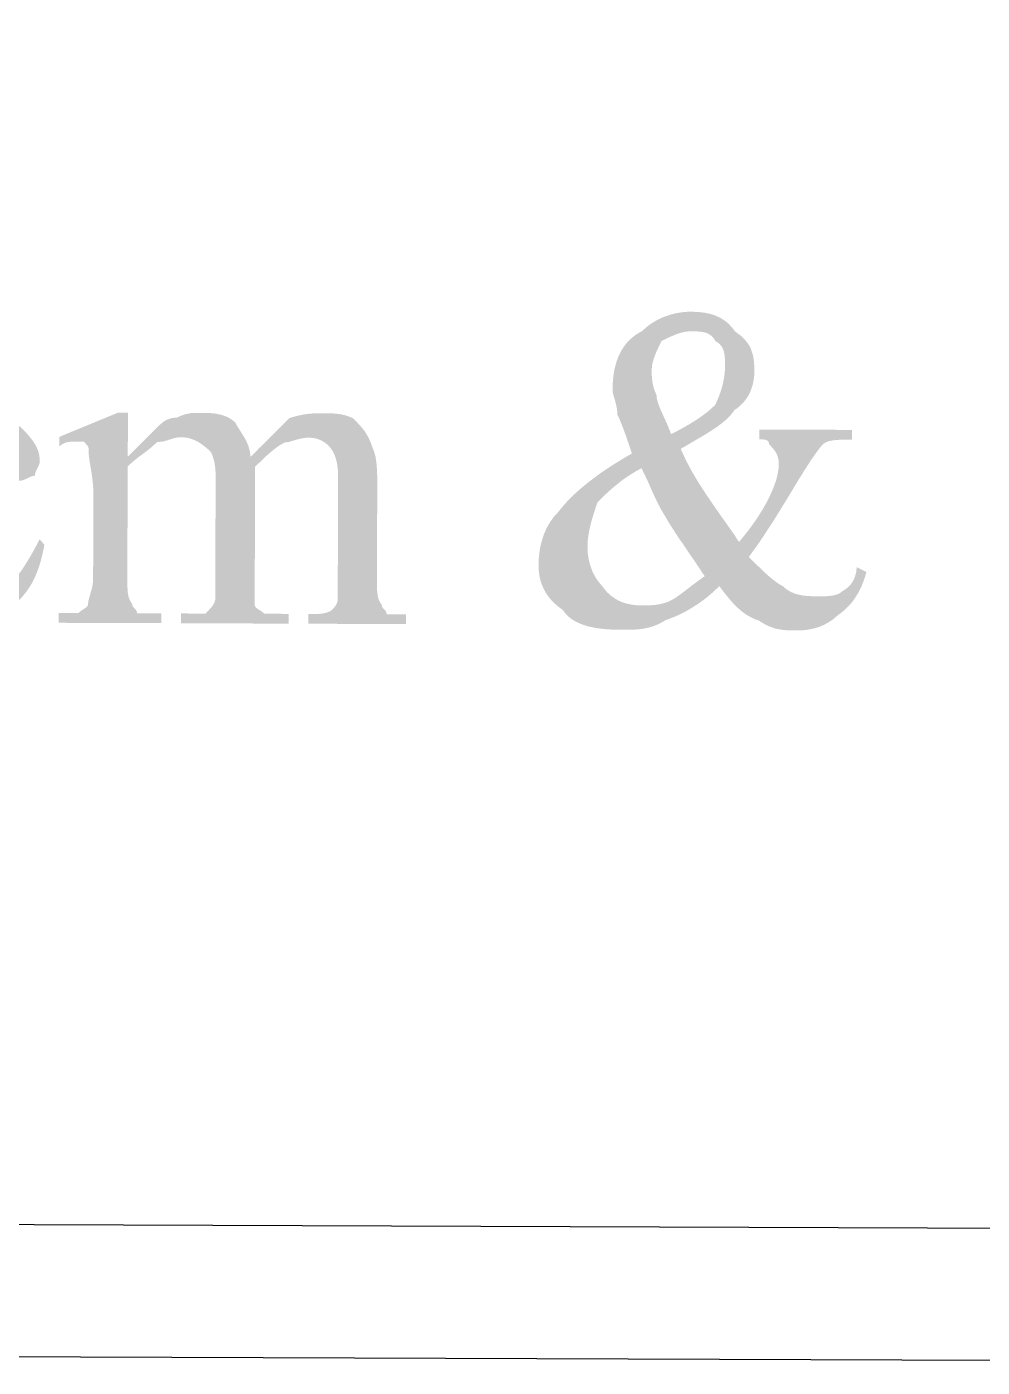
# Model space of a CAD drawing. Header units: millimetres. Extents: x -125 to 146, y -26 to 163.
# Drawn here: x 126.95 to 135.23, y 30.58 to 42.19 of the extents above; entities that cross this region are included whole.
import ezdxf
from ezdxf.xclip import XClip

# ---------------------------------------------------------------- set-up
doc = ezdxf.new("R2010")
doc.units = ezdxf.units.MM
doc.header["$MEASUREMENT"] = 0
doc.header["$XCLIPFRAME"] = 0
doc.layers.get('0').update_dxf_attribs({"color": 255, "linetype": 'CONTINUOUS'})

# ---------------------------------------------------------------- blocks, each defined once
blk = doc.blocks.new('MF12257_10')
at = {"color": 7, "linetype": 'Continuous', "lineweight": 25, "true_color": 0x000007}
blk.add_lwpolyline([(114.393, 53.755), (114.393, -5.961), (68.173, -5.961), (68.173, 53.755)], close=True, dxfattribs=at)
blk = doc.blocks.new('MF12274_11')
at = {"color": 7, "linetype": 'Continuous', "lineweight": 25, "true_color": 0x000007}
blk.add_lwpolyline([(113.205, 52.612), (113.205, -4.776), (69.318, -4.776), (69.318, 52.612)], close=True, dxfattribs=at)

msp = doc.modelspace()

# ---------------------------------------------------------------- hatches: boundary and pattern name
at = {"true_color": 0x000007}
h = msp.add_hatch(color=7, dxfattribs=at)
h.paths.add_polyline_path([(133.296, 38.703), (134.1, 38.7), (134.1, 38.615), (134.084, 38.615), (134.069, 38.615), (134.054, 38.615), (134.04, 38.615), (134.026, 38.615), (134.013, 38.615), (134, 38.614), (133.987, 38.614), (133.975, 38.613), (133.963, 38.612), (133.952, 38.611), (133.941, 38.61), (133.931, 38.609), (133.921, 38.607), (133.912, 38.605), (133.902, 38.603), (133.894, 38.601), (133.886, 38.598), (133.878, 38.595), (133.871, 38.591), (133.864, 38.587), (133.857, 38.583), (133.851, 38.579), (133.846, 38.573), (133.84, 38.568), (133.834, 38.561), (133.828, 38.554), (133.821, 38.545), (133.814, 38.536), (133.806, 38.526), (133.798, 38.515), (133.789, 38.503), (133.78, 38.49), (133.771, 38.477), (133.761, 38.462), (133.75, 38.447), (133.739, 38.431), (133.728, 38.413), (133.716, 38.395), (133.704, 38.376), (133.691, 38.357), (133.678, 38.336), (133.665, 38.314), (133.651, 38.292), (133.636, 38.269), (133.622, 38.244), (133.606, 38.219), (133.591, 38.193), (133.575, 38.167), (133.559, 38.141), (133.543, 38.114), (133.527, 38.088), (133.511, 38.062), (133.495, 38.036), (133.479, 38.01), (133.463, 37.984), (133.447, 37.958), (133.431, 37.932), (133.415, 37.907), (133.399, 37.882), (133.382, 37.857), (133.366, 37.832), (133.35, 37.807), (133.334, 37.783), (133.318, 37.759), (133.302, 37.735), (133.286, 37.712), (133.27, 37.688), (133.253, 37.666), (133.237, 37.643), (133.221, 37.621), (133.205, 37.6), (133.221, 37.584), (133.236, 37.569), (133.251, 37.554), (133.266, 37.539), (133.28, 37.525), (133.294, 37.512), (133.307, 37.499), (133.321, 37.486), (133.333, 37.474), (133.346, 37.462), (133.358, 37.451), (133.37, 37.44), (133.382, 37.43), (133.394, 37.42), (133.405, 37.41), (133.417, 37.401), (133.428, 37.393), (133.439, 37.384), (133.449, 37.377), (133.46, 37.369), (133.471, 37.362), (133.482, 37.356), (133.492, 37.35), (133.503, 37.344), (133.513, 37.334), (133.525, 37.325), (133.536, 37.316), (133.548, 37.309), (133.56, 37.302), (133.573, 37.295), (133.585, 37.29), (133.598, 37.284), (133.611, 37.28), (133.624, 37.276), (133.637, 37.273), (133.651, 37.27), (133.664, 37.267), (133.677, 37.265), (133.69, 37.264), (133.703, 37.262), (133.716, 37.261), (133.729, 37.26), (133.741, 37.26), (133.753, 37.259), (133.765, 37.259), (133.777, 37.259), (133.788, 37.259), (133.799, 37.259), (133.809, 37.259), (133.82, 37.259), (133.83, 37.259), (133.841, 37.259), (133.851, 37.259), (133.862, 37.259), (133.872, 37.259), (133.882, 37.26), (133.892, 37.261), (133.902, 37.261), (133.911, 37.262), (133.92, 37.264), (133.93, 37.265), (133.939, 37.267), (133.947, 37.268), (133.956, 37.271), (133.964, 37.273), (133.971, 37.276), (133.979, 37.279), (133.986, 37.282), (133.993, 37.286), (133.999, 37.291), (134.005, 37.295), (134.011, 37.3), (134.021, 37.306), (134.031, 37.312), (134.04, 37.318), (134.049, 37.325), (134.058, 37.332), (134.066, 37.339), (134.074, 37.347), (134.081, 37.355), (134.088, 37.363), (134.095, 37.372), (134.101, 37.381), (134.106, 37.39), (134.111, 37.399), (134.116, 37.409), (134.12, 37.418), (134.124, 37.428), (134.127, 37.438), (134.13, 37.449), (134.133, 37.459), (134.135, 37.469), (134.136, 37.48), (134.137, 37.49), (134.138, 37.501), (134.138, 37.511), (134.223, 37.469), (134.217, 37.448), (134.211, 37.427), (134.205, 37.407), (134.198, 37.388), (134.19, 37.369), (134.183, 37.35), (134.174, 37.332), (134.166, 37.314), (134.157, 37.296), (134.147, 37.279), (134.137, 37.263), (134.127, 37.247), (134.116, 37.231), (134.105, 37.216), (134.093, 37.201), (134.081, 37.187), (134.068, 37.173), (134.055, 37.16), (134.042, 37.147), (134.028, 37.134), (134.013, 37.122), (133.998, 37.111), (133.983, 37.099), (133.967, 37.089), (133.957, 37.078), (133.945, 37.069), (133.934, 37.059), (133.922, 37.05), (133.909, 37.042), (133.896, 37.033), (133.883, 37.026), (133.87, 37.019), (133.856, 37.012), (133.842, 37.005), (133.828, 36.999), (133.814, 36.994), (133.799, 36.989), (133.784, 36.984), (133.769, 36.98), (133.754, 36.977), (133.738, 36.973), (133.723, 36.971), (133.707, 36.968), (133.692, 36.966), (133.676, 36.965), (133.66, 36.964), (133.644, 36.963), (133.628, 36.963), (133.613, 36.963), (133.597, 36.963), (133.582, 36.963), (133.568, 36.964), (133.554, 36.964), (133.54, 36.965), (133.526, 36.965), (133.512, 36.967), (133.499, 36.968), (133.485, 36.97), (133.472, 36.972), (133.459, 36.974), (133.446, 36.977), (133.433, 36.98), (133.419, 36.984), (133.406, 36.989), (133.392, 36.994), (133.378, 37), (133.364, 37.006), (133.35, 37.013), (133.336, 37.021), (133.321, 37.029), (133.306, 37.039), (133.29, 37.049), (133.274, 37.054), (133.258, 37.06), (133.243, 37.067), (133.229, 37.074), (133.214, 37.082), (133.2, 37.09), (133.186, 37.098), (133.172, 37.107), (133.159, 37.117), (133.145, 37.127), (133.132, 37.138), (133.119, 37.15), (133.105, 37.162), (133.092, 37.175), (133.079, 37.189), (133.065, 37.203), (133.052, 37.218), (133.038, 37.234), (133.024, 37.251), (133.01, 37.268), (132.995, 37.287), (132.98, 37.306), (132.965, 37.326), (132.95, 37.346), (132.928, 37.326), (132.907, 37.306), (132.886, 37.287), (132.865, 37.269), (132.844, 37.252), (132.823, 37.235), (132.802, 37.219), (132.781, 37.204), (132.761, 37.19), (132.74, 37.177), (132.72, 37.164), (132.7, 37.152), (132.681, 37.14), (132.661, 37.129), (132.642, 37.119), (132.623, 37.109), (132.604, 37.1), (132.586, 37.092), (132.568, 37.084), (132.55, 37.077), (132.533, 37.07), (132.516, 37.063), (132.499, 37.057), (132.483, 37.052), (132.467, 37.042), (132.451, 37.033), (132.435, 37.024), (132.419, 37.016), (132.403, 37.01), (132.388, 37.003), (132.372, 36.998), (132.356, 36.993), (132.34, 36.988), (132.324, 36.985), (132.308, 36.981), (132.292, 36.978), (132.276, 36.976), (132.26, 36.974), (132.245, 36.973), (132.229, 36.971), (132.213, 36.97), (132.197, 36.97), (132.181, 36.969), (132.165, 36.969), (132.149, 36.969), (132.133, 36.969), (132.118, 36.969), (132.102, 36.969), (132.07, 36.969), (132.04, 36.97), (132.01, 36.971), (131.982, 36.973), (131.954, 36.975), (131.927, 36.978), (131.901, 36.981), (131.876, 36.985), (131.852, 36.99), (131.828, 36.995), (131.806, 37), (131.784, 37.007), (131.764, 37.014), (131.744, 37.022), (131.725, 37.03), (131.707, 37.039), (131.69, 37.049), (131.673, 37.059), (131.658, 37.071), (131.643, 37.083), (131.63, 37.096), (131.617, 37.11), (131.605, 37.124), (131.594, 37.14), (131.579, 37.151), (131.564, 37.162), (131.549, 37.174), (131.535, 37.186), (131.521, 37.199), (131.508, 37.212), (131.495, 37.225), (131.483, 37.239), (131.472, 37.253), (131.461, 37.268), (131.451, 37.283), (131.441, 37.299), (131.433, 37.315), (131.424, 37.332), (131.417, 37.349), (131.41, 37.366), (131.404, 37.384), (131.399, 37.402), (131.394, 37.421), (131.391, 37.44), (131.388, 37.46), (131.386, 37.48), (131.384, 37.501), (131.384, 37.522), (131.384, 37.543), (131.385, 37.564), (131.386, 37.585), (131.388, 37.606), (131.39, 37.627), (131.393, 37.648), (131.396, 37.669), (131.4, 37.69), (131.405, 37.711), (131.41, 37.731), (131.416, 37.751), (131.422, 37.771), (131.429, 37.791), (131.437, 37.811), (131.445, 37.83), (131.454, 37.849), (131.464, 37.868), (131.475, 37.887), (131.486, 37.905), (131.498, 37.922), (131.511, 37.94), (131.525, 37.957), (131.54, 37.973), (131.555, 37.989), (131.571, 38.01), (131.589, 38.031), (131.607, 38.053), (131.626, 38.074), (131.646, 38.095), (131.667, 38.116), (131.688, 38.137), (131.711, 38.158), (131.734, 38.179), (131.759, 38.2), (131.784, 38.221), (131.81, 38.242), (131.837, 38.263), (131.865, 38.284), (131.894, 38.306), (131.923, 38.327), (131.954, 38.348), (131.985, 38.369), (132.017, 38.39), (132.051, 38.411), (132.085, 38.432), (132.119, 38.453), (132.155, 38.474), (132.192, 38.495), (132.187, 38.511), (132.182, 38.527), (132.176, 38.543), (132.171, 38.558), (132.166, 38.574), (132.161, 38.59), (132.155, 38.605), (132.15, 38.621), (132.145, 38.636), (132.14, 38.651), (132.134, 38.666), (132.129, 38.68), (132.124, 38.695), (132.119, 38.709), (132.113, 38.723), (132.108, 38.737), (132.103, 38.75), (132.098, 38.763), (132.092, 38.776), (132.087, 38.788), (132.082, 38.8), (132.077, 38.812), (132.071, 38.823), (132.066, 38.834), (132.066, 38.845), (132.065, 38.855), (132.065, 38.866), (132.063, 38.876), (132.062, 38.887), (132.06, 38.897), (132.058, 38.907), (132.056, 38.917), (132.053, 38.927), (132.051, 38.937), (132.048, 38.946), (132.046, 38.956), (132.043, 38.965), (132.04, 38.974), (132.038, 38.983), (132.035, 38.991), (132.033, 38.999), (132.031, 39.007), (132.029, 39.014), (132.028, 39.021), (132.026, 39.028), (132.025, 39.034), (132.025, 39.04), (132.025, 39.046), (132.025, 39.077), (132.027, 39.108), (132.029, 39.137), (132.032, 39.166), (132.036, 39.194), (132.041, 39.221), (132.047, 39.247), (132.054, 39.272), (132.061, 39.297), (132.07, 39.32), (132.079, 39.343), (132.089, 39.364), (132.1, 39.385), (132.112, 39.405), (132.125, 39.424), (132.139, 39.443), (132.154, 39.46), (132.169, 39.476), (132.186, 39.492), (132.203, 39.506), (132.221, 39.52), (132.24, 39.533), (132.26, 39.545), (132.281, 39.556), (132.297, 39.571), (132.313, 39.585), (132.33, 39.599), (132.347, 39.612), (132.365, 39.624), (132.383, 39.635), (132.401, 39.646), (132.419, 39.655), (132.437, 39.664), (132.456, 39.673), (132.474, 39.68), (132.493, 39.687), (132.511, 39.693), (132.53, 39.699), (132.548, 39.704), (132.566, 39.708), (132.585, 39.712), (132.603, 39.715), (132.62, 39.718), (132.638, 39.72), (132.655, 39.721), (132.672, 39.723), (132.688, 39.723), (132.705, 39.723), (132.725, 39.723), (132.746, 39.722), (132.766, 39.721), (132.786, 39.719), (132.805, 39.717), (132.824, 39.714), (132.842, 39.711), (132.86, 39.707), (132.877, 39.703), (132.894, 39.698), (132.911, 39.692), (132.927, 39.685), (132.942, 39.678), (132.957, 39.671), (132.972, 39.662), (132.986, 39.653), (133, 39.643), (133.014, 39.633), (133.027, 39.622), (133.039, 39.609), (133.051, 39.596), (133.063, 39.583), (133.074, 39.568), (133.085, 39.553), (133.1, 39.542), (133.115, 39.531), (133.129, 39.521), (133.141, 39.51), (133.153, 39.499), (133.165, 39.487), (133.175, 39.476), (133.185, 39.464), (133.194, 39.452), (133.202, 39.44), (133.21, 39.427), (133.217, 39.414), (133.223, 39.401), (133.228, 39.387), (133.233, 39.372), (133.238, 39.357), (133.242, 39.341), (133.245, 39.325), (133.247, 39.308), (133.25, 39.29), (133.251, 39.271), (133.252, 39.252), (133.253, 39.232), (133.253, 39.211), (133.253, 39.195), (133.252, 39.179), (133.251, 39.163), (133.249, 39.147), (133.247, 39.132), (133.244, 39.116), (133.241, 39.101), (133.237, 39.085), (133.232, 39.07), (133.227, 39.055), (133.222, 39.04), (133.215, 39.026), (133.208, 39.011), (133.201, 38.997), (133.192, 38.983), (133.183, 38.969), (133.173, 38.956), (133.163, 38.943), (133.151, 38.93), (133.139, 38.918), (133.126, 38.906), (133.112, 38.895), (133.098, 38.883), (133.082, 38.873), (133.071, 38.857), (133.059, 38.842), (133.047, 38.827), (133.033, 38.812), (133.019, 38.798), (133.003, 38.784), (132.987, 38.771), (132.971, 38.757), (132.953, 38.744), (132.935, 38.73), (132.916, 38.717), (132.897, 38.704), (132.876, 38.691), (132.855, 38.678), (132.834, 38.664), (132.812, 38.651), (132.789, 38.637), (132.766, 38.624), (132.742, 38.61), (132.718, 38.596), (132.693, 38.581), (132.668, 38.566), (132.642, 38.551), (132.615, 38.536), (132.632, 38.499), (132.649, 38.462), (132.666, 38.426), (132.685, 38.391), (132.704, 38.355), (132.724, 38.32), (132.744, 38.286), (132.765, 38.251), (132.786, 38.217), (132.808, 38.184), (132.83, 38.15), (132.852, 38.117), (132.875, 38.084), (132.897, 38.051), (132.92, 38.018), (132.943, 37.986), (132.965, 37.953), (132.988, 37.921), (133.011, 37.889), (133.033, 37.857), (133.056, 37.825), (133.078, 37.793), (133.099, 37.761), (133.12, 37.729), (133.147, 37.761), (133.172, 37.793), (133.197, 37.824), (133.221, 37.856), (133.243, 37.887), (133.265, 37.918), (133.286, 37.949), (133.305, 37.98), (133.324, 38.01), (133.341, 38.04), (133.358, 38.07), (133.373, 38.099), (133.387, 38.128), (133.4, 38.156), (133.412, 38.184), (133.423, 38.211), (133.432, 38.238), (133.441, 38.264), (133.448, 38.29), (133.454, 38.314), (133.458, 38.338), (133.462, 38.362), (133.464, 38.384), (133.464, 38.406), (133.464, 38.416), (133.464, 38.426), (133.463, 38.435), (133.461, 38.445), (133.459, 38.453), (133.457, 38.462), (133.455, 38.47), (133.452, 38.478), (133.449, 38.485), (133.446, 38.492), (133.442, 38.499), (133.438, 38.506), (133.434, 38.513), (133.43, 38.519), (133.425, 38.525), (133.421, 38.531), (133.416, 38.537), (133.411, 38.543), (133.406, 38.548), (133.401, 38.554), (133.396, 38.559), (133.391, 38.565), (133.386, 38.57), (133.38, 38.575), (133.38, 38.58), (133.379, 38.585), (133.378, 38.589), (133.377, 38.593), (133.375, 38.597), (133.373, 38.6), (133.371, 38.603), (133.368, 38.605), (133.365, 38.607), (133.361, 38.609), (133.358, 38.611), (133.354, 38.612), (133.35, 38.614), (133.346, 38.615), (133.341, 38.615), (133.337, 38.616), (133.332, 38.617), (133.327, 38.617), (133.322, 38.617), (133.317, 38.618), (133.312, 38.618), (133.306, 38.618), (133.301, 38.618), (133.296, 38.618)])
h.paths.add_polyline_path([(132.531, 38.663), (132.552, 38.674), (132.573, 38.684), (132.593, 38.695), (132.613, 38.705), (132.632, 38.716), (132.651, 38.726), (132.669, 38.737), (132.687, 38.747), (132.704, 38.758), (132.721, 38.768), (132.738, 38.779), (132.754, 38.789), (132.77, 38.8), (132.785, 38.81), (132.8, 38.821), (132.814, 38.831), (132.828, 38.842), (132.842, 38.852), (132.855, 38.863), (132.867, 38.873), (132.879, 38.884), (132.891, 38.895), (132.902, 38.905), (132.913, 38.916), (132.919, 38.926), (132.924, 38.938), (132.929, 38.949), (132.934, 38.961), (132.939, 38.974), (132.945, 38.986), (132.949, 38.999), (132.954, 39.013), (132.959, 39.026), (132.964, 39.04), (132.968, 39.054), (132.972, 39.069), (132.976, 39.083), (132.98, 39.098), (132.983, 39.113), (132.986, 39.129), (132.989, 39.144), (132.991, 39.159), (132.994, 39.175), (132.996, 39.191), (132.997, 39.206), (132.998, 39.222), (132.999, 39.238), (132.999, 39.254), (132.999, 39.265), (132.999, 39.276), (132.999, 39.286), (132.999, 39.297), (132.999, 39.308), (132.998, 39.318), (132.997, 39.329), (132.996, 39.339), (132.995, 39.349), (132.993, 39.359), (132.991, 39.369), (132.989, 39.378), (132.986, 39.387), (132.983, 39.396), (132.979, 39.405), (132.975, 39.413), (132.97, 39.422), (132.964, 39.429), (132.958, 39.437), (132.951, 39.444), (132.943, 39.451), (132.935, 39.457), (132.925, 39.463), (132.915, 39.469), (132.91, 39.479), (132.904, 39.488), (132.898, 39.497), (132.891, 39.504), (132.884, 39.511), (132.876, 39.518), (132.869, 39.523), (132.861, 39.528), (132.852, 39.533), (132.844, 39.537), (132.835, 39.54), (132.826, 39.543), (132.816, 39.545), (132.807, 39.548), (132.797, 39.549), (132.787, 39.551), (132.777, 39.552), (132.767, 39.552), (132.756, 39.553), (132.746, 39.553), (132.736, 39.554), (132.725, 39.554), (132.714, 39.554), (132.704, 39.554), (132.693, 39.554), (132.683, 39.553), (132.672, 39.552), (132.662, 39.551), (132.651, 39.549), (132.64, 39.547), (132.63, 39.545), (132.619, 39.542), (132.609, 39.539), (132.598, 39.535), (132.587, 39.532), (132.577, 39.528), (132.566, 39.524), (132.556, 39.52), (132.545, 39.515), (132.534, 39.511), (132.524, 39.506), (132.513, 39.501), (132.503, 39.496), (132.492, 39.491), (132.481, 39.486), (132.471, 39.481), (132.46, 39.476), (132.45, 39.47), (132.444, 39.46), (132.439, 39.449), (132.434, 39.438), (132.428, 39.428), (132.423, 39.417), (132.418, 39.406), (132.413, 39.396), (132.408, 39.385), (132.404, 39.374), (132.399, 39.364), (132.395, 39.353), (132.391, 39.342), (132.387, 39.331), (132.383, 39.321), (132.38, 39.31), (132.377, 39.299), (132.374, 39.289), (132.371, 39.278), (132.369, 39.267), (132.367, 39.256), (132.366, 39.246), (132.365, 39.235), (132.364, 39.225), (132.364, 39.214), (132.364, 39.208), (132.364, 39.203), (132.364, 39.196), (132.364, 39.189), (132.364, 39.182), (132.364, 39.175), (132.365, 39.167), (132.365, 39.159), (132.366, 39.151), (132.367, 39.142), (132.368, 39.133), (132.369, 39.124), (132.37, 39.115), (132.372, 39.105), (132.374, 39.095), (132.376, 39.085), (132.378, 39.075), (132.381, 39.065), (132.384, 39.055), (132.388, 39.044), (132.392, 39.034), (132.396, 39.023), (132.4, 39.013), (132.406, 39.002), (132.406, 38.991), (132.407, 38.98), (132.409, 38.968), (132.412, 38.956), (132.415, 38.944), (132.419, 38.931), (132.424, 38.918), (132.429, 38.905), (132.434, 38.891), (132.44, 38.877), (132.446, 38.863), (132.453, 38.849), (132.459, 38.834), (132.466, 38.819), (132.473, 38.804), (132.48, 38.789), (132.487, 38.773), (132.494, 38.758), (132.501, 38.742), (132.507, 38.726), (132.514, 38.711), (132.52, 38.695), (132.526, 38.679)])
h.paths.add_polyline_path([(132.823, 37.432), (132.802, 37.463), (132.782, 37.494), (132.762, 37.523), (132.743, 37.552), (132.724, 37.58), (132.705, 37.607), (132.687, 37.633), (132.67, 37.659), (132.654, 37.683), (132.638, 37.707), (132.622, 37.729), (132.607, 37.751), (132.593, 37.772), (132.58, 37.792), (132.567, 37.811), (132.555, 37.83), (132.544, 37.847), (132.533, 37.864), (132.523, 37.879), (132.514, 37.894), (132.506, 37.908), (132.499, 37.92), (132.492, 37.932), (132.486, 37.944), (132.476, 37.959), (132.466, 37.975), (132.457, 37.991), (132.447, 38.007), (132.438, 38.023), (132.43, 38.04), (132.421, 38.056), (132.413, 38.072), (132.405, 38.089), (132.397, 38.106), (132.389, 38.123), (132.381, 38.14), (132.373, 38.157), (132.365, 38.175), (132.357, 38.192), (132.349, 38.211), (132.341, 38.229), (132.333, 38.248), (132.324, 38.267), (132.315, 38.286), (132.306, 38.306), (132.296, 38.326), (132.286, 38.347), (132.276, 38.368), (132.255, 38.357), (132.235, 38.346), (132.215, 38.334), (132.195, 38.322), (132.176, 38.31), (132.157, 38.298), (132.138, 38.285), (132.121, 38.273), (132.103, 38.26), (132.086, 38.247), (132.07, 38.233), (132.053, 38.22), (132.038, 38.207), (132.022, 38.194), (132.008, 38.181), (131.993, 38.168), (131.979, 38.155), (131.966, 38.143), (131.953, 38.13), (131.94, 38.118), (131.928, 38.106), (131.916, 38.095), (131.905, 38.083), (131.894, 38.073), (131.889, 38.057), (131.883, 38.041), (131.878, 38.025), (131.873, 38.009), (131.868, 37.993), (131.863, 37.978), (131.858, 37.962), (131.853, 37.946), (131.848, 37.93), (131.844, 37.914), (131.839, 37.898), (131.835, 37.882), (131.831, 37.866), (131.828, 37.85), (131.824, 37.834), (131.821, 37.818), (131.818, 37.802), (131.816, 37.786), (131.813, 37.77), (131.812, 37.754), (131.81, 37.738), (131.809, 37.722), (131.808, 37.706), (131.808, 37.689), (131.808, 37.673), (131.809, 37.658), (131.81, 37.642), (131.811, 37.626), (131.813, 37.61), (131.816, 37.595), (131.818, 37.579), (131.822, 37.564), (131.825, 37.549), (131.829, 37.534), (131.834, 37.519), (131.839, 37.504), (131.845, 37.49), (131.85, 37.475), (131.857, 37.461), (131.864, 37.448), (131.871, 37.434), (131.878, 37.421), (131.887, 37.408), (131.895, 37.396), (131.904, 37.384), (131.914, 37.372), (131.923, 37.361), (131.934, 37.35), (131.944, 37.335), (131.956, 37.32), (131.967, 37.306), (131.979, 37.293), (131.992, 37.281), (132.004, 37.27), (132.017, 37.259), (132.031, 37.25), (132.044, 37.24), (132.058, 37.232), (132.072, 37.224), (132.087, 37.217), (132.101, 37.211), (132.116, 37.205), (132.131, 37.2), (132.146, 37.196), (132.162, 37.192), (132.177, 37.189), (132.193, 37.186), (132.208, 37.184), (132.224, 37.182), (132.24, 37.181), (132.256, 37.18), (132.272, 37.18), (132.282, 37.18), (132.293, 37.18), (132.304, 37.18), (132.314, 37.18), (132.325, 37.18), (132.335, 37.18), (132.346, 37.18), (132.356, 37.181), (132.367, 37.182), (132.378, 37.182), (132.388, 37.183), (132.399, 37.184), (132.409, 37.186), (132.42, 37.188), (132.431, 37.189), (132.441, 37.192), (132.452, 37.194), (132.462, 37.197), (132.473, 37.2), (132.484, 37.203), (132.494, 37.207), (132.505, 37.211), (132.515, 37.216), (132.526, 37.221), (132.537, 37.227), (132.547, 37.232), (132.558, 37.239), (132.569, 37.245), (132.579, 37.252), (132.59, 37.26), (132.601, 37.268), (132.612, 37.276), (132.624, 37.284), (132.635, 37.293), (132.647, 37.301), (132.659, 37.311), (132.671, 37.32), (132.683, 37.329), (132.695, 37.339), (132.708, 37.349), (132.721, 37.359), (132.735, 37.369), (132.749, 37.379), (132.763, 37.39), (132.777, 37.4), (132.792, 37.411), (132.807, 37.421)])
for points in [[(127.104, 37.707), (127.098, 37.675), (127.092, 37.645), (127.085, 37.615), (127.078, 37.587), (127.071, 37.559), (127.063, 37.532), (127.054, 37.505), (127.045, 37.48), (127.035, 37.455), (127.025, 37.431), (127.014, 37.407), (127.002, 37.384), (126.99, 37.362), (126.977, 37.341), (126.963, 37.32), (126.949, 37.3), (126.933, 37.28), (126.918, 37.261), (126.901, 37.242), (126.883, 37.224), (126.865, 37.207), (126.846, 37.19), (126.826, 37.174), (126.805, 37.158), (126.789, 37.142), (126.773, 37.128), (126.756, 37.114), (126.738, 37.101), (126.72, 37.089), (126.702, 37.078), (126.684, 37.067), (126.665, 37.058), (126.646, 37.049), (126.626, 37.04), (126.607, 37.033), (126.587, 37.026), (126.566, 37.02), (126.546, 37.014), (126.526, 37.009), (126.505, 37.005), (126.484, 37.001), (126.463, 36.998), (126.442, 36.995), (126.421, 36.993), (126.4, 36.992), (126.379, 36.991), (126.358, 36.99), (126.336, 36.99), (126.315, 36.99), (126.293, 36.992), (126.271, 36.994), (126.249, 36.997), (126.226, 37.001), (126.204, 37.006), (126.181, 37.012), (126.158, 37.019), (126.135, 37.026), (126.112, 37.035), (126.089, 37.044), (126.067, 37.054), (126.044, 37.066), (126.022, 37.078), (126.001, 37.09), (125.979, 37.104), (125.958, 37.119), (125.938, 37.134), (125.918, 37.151), (125.899, 37.168), (125.88, 37.186), (125.863, 37.205), (125.846, 37.225), (125.829, 37.246), (125.809, 37.267), (125.79, 37.289), (125.772, 37.312), (125.755, 37.334), (125.74, 37.358), (125.725, 37.382), (125.712, 37.406), (125.7, 37.431), (125.689, 37.457), (125.679, 37.483), (125.669, 37.51), (125.661, 37.538), (125.654, 37.566), (125.647, 37.595), (125.641, 37.625), (125.636, 37.655), (125.632, 37.686), (125.629, 37.718), (125.626, 37.751), (125.624, 37.784), (125.622, 37.818), (125.621, 37.854), (125.62, 37.89), (125.62, 37.927), (125.621, 37.963), (125.621, 37.999), (125.623, 38.034), (125.625, 38.068), (125.627, 38.101), (125.63, 38.134), (125.634, 38.165), (125.638, 38.196), (125.644, 38.226), (125.65, 38.256), (125.656, 38.285), (125.664, 38.313), (125.672, 38.34), (125.682, 38.367), (125.692, 38.393), (125.704, 38.419), (125.716, 38.444), (125.729, 38.468), (125.744, 38.492), (125.76, 38.515), (125.776, 38.538), (125.794, 38.56), (125.814, 38.582), (125.834, 38.603), (125.856, 38.624), (125.878, 38.644), (125.9, 38.662), (125.923, 38.68), (125.946, 38.698), (125.97, 38.714), (125.994, 38.729), (126.018, 38.744), (126.043, 38.757), (126.069, 38.77), (126.095, 38.782), (126.121, 38.793), (126.148, 38.803), (126.175, 38.812), (126.202, 38.82), (126.23, 38.827), (126.259, 38.834), (126.288, 38.84), (126.317, 38.844), (126.347, 38.848), (126.377, 38.851), (126.408, 38.853), (126.439, 38.854), (126.47, 38.855), (126.492, 38.854), (126.512, 38.854), (126.533, 38.853), (126.553, 38.851), (126.572, 38.849), (126.592, 38.846), (126.61, 38.843), (126.629, 38.84), (126.647, 38.836), (126.665, 38.832), (126.683, 38.827), (126.7, 38.822), (126.717, 38.817), (126.734, 38.811), (126.751, 38.804), (126.767, 38.797), (126.784, 38.79), (126.8, 38.782), (126.816, 38.774), (126.832, 38.765), (126.848, 38.756), (126.864, 38.747), (126.88, 38.737), (126.896, 38.726), (126.906, 38.716), (126.917, 38.705), (126.927, 38.694), (126.938, 38.684), (126.948, 38.673), (126.958, 38.662), (126.968, 38.651), (126.977, 38.64), (126.986, 38.628), (126.995, 38.617), (127.004, 38.605), (127.012, 38.593), (127.019, 38.581), (127.027, 38.569), (127.033, 38.557), (127.039, 38.544), (127.045, 38.531), (127.05, 38.517), (127.054, 38.504), (127.058, 38.489), (127.06, 38.475), (127.062, 38.46), (127.064, 38.445), (127.064, 38.429), (127.064, 38.424), (127.063, 38.419), (127.062, 38.413), (127.061, 38.408), (127.059, 38.403), (127.057, 38.398), (127.055, 38.392), (127.053, 38.387), (127.05, 38.382), (127.048, 38.376), (127.045, 38.371), (127.043, 38.366), (127.04, 38.361), (127.037, 38.355), (127.035, 38.35), (127.032, 38.345), (127.03, 38.339), (127.028, 38.334), (127.026, 38.329), (127.024, 38.324), (127.023, 38.318), (127.022, 38.313), (127.021, 38.308), (127.021, 38.302), (127.016, 38.302), (127.011, 38.302), (127.005, 38.301), (127, 38.299), (126.995, 38.298), (126.989, 38.296), (126.984, 38.294), (126.979, 38.292), (126.974, 38.289), (126.968, 38.287), (126.963, 38.284), (126.958, 38.281), (126.952, 38.279), (126.947, 38.276), (126.942, 38.274), (126.936, 38.271), (126.931, 38.269), (126.926, 38.267), (126.921, 38.265), (126.915, 38.264), (126.91, 38.262), (126.905, 38.261), (126.899, 38.261), (126.894, 38.261), (126.884, 38.261), (126.873, 38.261), (126.862, 38.263), (126.852, 38.264), (126.842, 38.266), (126.831, 38.268), (126.821, 38.271), (126.811, 38.273), (126.801, 38.276), (126.791, 38.28), (126.782, 38.284), (126.772, 38.287), (126.763, 38.292), (126.754, 38.296), (126.746, 38.3), (126.737, 38.305), (126.729, 38.31), (126.722, 38.315), (126.714, 38.32), (126.707, 38.325), (126.7, 38.33), (126.694, 38.335), (126.688, 38.341), (126.683, 38.346), (126.683, 38.351), (126.683, 38.357), (126.683, 38.362), (126.683, 38.367), (126.682, 38.373), (126.682, 38.378), (126.682, 38.384), (126.681, 38.39), (126.681, 38.396), (126.68, 38.402), (126.679, 38.408), (126.678, 38.415), (126.676, 38.422), (126.675, 38.428), (126.673, 38.436), (126.671, 38.443), (126.668, 38.451), (126.665, 38.459), (126.662, 38.468), (126.659, 38.476), (126.655, 38.486), (126.651, 38.495), (126.646, 38.505), (126.641, 38.515), (126.641, 38.521), (126.641, 38.527), (126.641, 38.533), (126.641, 38.54), (126.641, 38.547), (126.64, 38.554), (126.64, 38.561), (126.64, 38.569), (126.639, 38.576), (126.638, 38.584), (126.637, 38.592), (126.636, 38.6), (126.634, 38.608), (126.632, 38.616), (126.63, 38.624), (126.628, 38.632), (126.626, 38.639), (126.623, 38.647), (126.619, 38.654), (126.616, 38.661), (126.611, 38.667), (126.607, 38.674), (126.602, 38.679), (126.597, 38.685), (126.586, 38.69), (126.576, 38.695), (126.567, 38.699), (126.558, 38.703), (126.549, 38.706), (126.54, 38.71), (126.531, 38.712), (126.523, 38.715), (126.515, 38.717), (126.507, 38.719), (126.499, 38.721), (126.491, 38.722), (126.483, 38.724), (126.475, 38.725), (126.467, 38.726), (126.459, 38.726), (126.451, 38.727), (126.442, 38.727), (126.433, 38.728), (126.424, 38.728), (126.415, 38.728), (126.406, 38.728), (126.396, 38.728), (126.385, 38.728), (126.37, 38.728), (126.354, 38.727), (126.339, 38.726), (126.325, 38.725), (126.311, 38.723), (126.297, 38.72), (126.284, 38.718), (126.271, 38.714), (126.258, 38.711), (126.245, 38.707), (126.233, 38.702), (126.221, 38.697), (126.209, 38.691), (126.198, 38.686), (126.186, 38.679), (126.175, 38.672), (126.164, 38.665), (126.153, 38.658), (126.142, 38.649), (126.131, 38.641), (126.12, 38.632), (126.11, 38.622), (126.099, 38.612), (126.088, 38.602), (126.073, 38.586), (126.058, 38.57), (126.044, 38.553), (126.031, 38.535), (126.019, 38.518), (126.008, 38.499), (125.997, 38.481), (125.988, 38.461), (125.978, 38.442), (125.97, 38.422), (125.962, 38.401), (125.955, 38.38), (125.949, 38.359), (125.943, 38.337), (125.938, 38.315), (125.934, 38.292), (125.93, 38.269), (125.926, 38.246), (125.924, 38.222), (125.921, 38.197), (125.92, 38.172), (125.918, 38.147), (125.917, 38.121), (125.917, 38.095), (125.917, 38.068), (125.918, 38.042), (125.919, 38.015), (125.921, 37.989), (125.923, 37.963), (125.925, 37.937), (125.928, 37.911), (125.932, 37.886), (125.936, 37.86), (125.941, 37.835), (125.947, 37.811), (125.953, 37.786), (125.96, 37.763), (125.967, 37.739), (125.976, 37.717), (125.985, 37.694), (125.994, 37.673), (126.005, 37.652), (126.016, 37.631), (126.028, 37.612), (126.041, 37.593), (126.055, 37.575), (126.069, 37.558), (126.084, 37.541), (126.095, 37.52), (126.106, 37.501), (126.118, 37.482), (126.13, 37.463), (126.143, 37.446), (126.156, 37.43), (126.17, 37.414), (126.184, 37.4), (126.199, 37.386), (126.215, 37.373), (126.231, 37.361), (126.248, 37.35), (126.265, 37.34), (126.283, 37.331), (126.302, 37.322), (126.322, 37.315), (126.342, 37.308), (126.363, 37.302), (126.385, 37.297), (126.408, 37.293), (126.431, 37.29), (126.456, 37.288), (126.481, 37.286), (126.507, 37.286), (126.523, 37.286), (126.538, 37.286), (126.554, 37.287), (126.568, 37.289), (126.583, 37.291), (126.597, 37.293), (126.611, 37.296), (126.625, 37.299), (126.638, 37.303), (126.652, 37.307), (126.665, 37.312), (126.679, 37.317), (126.692, 37.322), (126.705, 37.328), (126.719, 37.334), (126.732, 37.341), (126.746, 37.348), (126.76, 37.356), (126.774, 37.364), (126.788, 37.373), (126.803, 37.382), (126.818, 37.391), (126.833, 37.401), (126.849, 37.411), (126.854, 37.417), (126.86, 37.424), (126.866, 37.431), (126.873, 37.439), (126.88, 37.448), (126.888, 37.458), (126.896, 37.469), (126.904, 37.48), (126.912, 37.492), (126.921, 37.505), (126.93, 37.519), (126.939, 37.533), (126.948, 37.548), (126.958, 37.564), (126.968, 37.58), (126.978, 37.597), (126.988, 37.614), (126.998, 37.632), (127.009, 37.651), (127.019, 37.67), (127.03, 37.69), (127.04, 37.71), (127.051, 37.731), (127.062, 37.752)], [(127.826, 38.469), (127.842, 38.484), (127.857, 38.499), (127.872, 38.514), (127.886, 38.528), (127.9, 38.542), (127.914, 38.556), (127.927, 38.569), (127.94, 38.581), (127.952, 38.593), (127.963, 38.605), (127.975, 38.616), (127.986, 38.627), (127.996, 38.637), (128.006, 38.647), (128.015, 38.657), (128.025, 38.666), (128.033, 38.674), (128.041, 38.682), (128.049, 38.69), (128.056, 38.697), (128.063, 38.704), (128.07, 38.71), (128.076, 38.716), (128.081, 38.722), (128.086, 38.727), (128.092, 38.732), (128.097, 38.738), (128.103, 38.743), (128.108, 38.748), (128.114, 38.753), (128.119, 38.758), (128.125, 38.762), (128.131, 38.767), (128.137, 38.771), (128.144, 38.776), (128.15, 38.78), (128.157, 38.784), (128.164, 38.787), (128.171, 38.791), (128.179, 38.794), (128.186, 38.796), (128.195, 38.799), (128.203, 38.801), (128.212, 38.803), (128.221, 38.804), (128.23, 38.805), (128.24, 38.806), (128.251, 38.806), (128.261, 38.811), (128.271, 38.815), (128.281, 38.82), (128.29, 38.824), (128.299, 38.827), (128.308, 38.83), (128.316, 38.833), (128.325, 38.835), (128.333, 38.838), (128.341, 38.839), (128.349, 38.841), (128.357, 38.842), (128.365, 38.844), (128.373, 38.845), (128.381, 38.845), (128.389, 38.846), (128.397, 38.847), (128.406, 38.847), (128.414, 38.847), (128.423, 38.847), (128.433, 38.847), (128.442, 38.847), (128.452, 38.847), (128.463, 38.847), (128.473, 38.847), (128.485, 38.847), (128.496, 38.847), (128.508, 38.847), (128.52, 38.846), (128.533, 38.846), (128.545, 38.845), (128.558, 38.844), (128.571, 38.843), (128.584, 38.841), (128.598, 38.839), (128.611, 38.836), (128.624, 38.833), (128.637, 38.83), (128.65, 38.826), (128.663, 38.822), (128.676, 38.817), (128.689, 38.811), (128.701, 38.805), (128.713, 38.797), (128.725, 38.79), (128.737, 38.781), (128.748, 38.772), (128.759, 38.762), (128.764, 38.751), (128.77, 38.74), (128.776, 38.73), (128.783, 38.719), (128.79, 38.708), (128.797, 38.697), (128.804, 38.686), (128.811, 38.675), (128.818, 38.664), (128.825, 38.652), (128.832, 38.641), (128.839, 38.629), (128.845, 38.617), (128.852, 38.605), (128.858, 38.592), (128.863, 38.579), (128.869, 38.566), (128.873, 38.553), (128.877, 38.539), (128.881, 38.525), (128.884, 38.511), (128.886, 38.496), (128.887, 38.48), (128.887, 38.465), (128.908, 38.485), (128.928, 38.505), (128.947, 38.524), (128.965, 38.543), (128.983, 38.56), (129, 38.577), (129.016, 38.593), (129.032, 38.609), (129.047, 38.623), (129.062, 38.638), (129.076, 38.652), (129.089, 38.665), (129.102, 38.678), (129.115, 38.691), (129.127, 38.703), (129.139, 38.715), (129.151, 38.726), (129.162, 38.738), (129.173, 38.749), (129.184, 38.76), (129.195, 38.77), (129.206, 38.781), (129.216, 38.792), (129.227, 38.802), (129.243, 38.807), (129.258, 38.812), (129.273, 38.816), (129.287, 38.82), (129.301, 38.823), (129.315, 38.826), (129.329, 38.829), (129.342, 38.832), (129.354, 38.834), (129.367, 38.836), (129.379, 38.837), (129.391, 38.839), (129.403, 38.84), (129.415, 38.841), (129.426, 38.842), (129.437, 38.842), (129.448, 38.843), (129.459, 38.843), (129.47, 38.843), (129.481, 38.843), (129.492, 38.844), (129.502, 38.844), (129.513, 38.844), (129.524, 38.843), (129.534, 38.843), (129.545, 38.843), (129.555, 38.843), (129.566, 38.843), (129.577, 38.843), (129.587, 38.843), (129.598, 38.842), (129.608, 38.842), (129.619, 38.841), (129.629, 38.84), (129.64, 38.839), (129.651, 38.838), (129.661, 38.836), (129.672, 38.835), (129.682, 38.833), (129.693, 38.83), (129.703, 38.828), (129.714, 38.825), (129.725, 38.822), (129.735, 38.818), (129.746, 38.814), (129.756, 38.81), (129.767, 38.805), (129.777, 38.8), (129.788, 38.79), (129.798, 38.78), (129.807, 38.77), (129.816, 38.761), (129.825, 38.751), (129.833, 38.742), (129.842, 38.734), (129.849, 38.725), (129.857, 38.716), (129.864, 38.707), (129.871, 38.698), (129.878, 38.689), (129.884, 38.679), (129.89, 38.67), (129.896, 38.66), (129.902, 38.649), (129.908, 38.638), (129.914, 38.627), (129.919, 38.615), (129.925, 38.603), (129.93, 38.59), (129.935, 38.576), (129.941, 38.561), (129.946, 38.546), (129.951, 38.535), (129.955, 38.524), (129.96, 38.512), (129.963, 38.5), (129.967, 38.487), (129.97, 38.475), (129.973, 38.462), (129.975, 38.448), (129.977, 38.435), (129.979, 38.421), (129.981, 38.406), (129.982, 38.392), (129.983, 38.377), (129.984, 38.362), (129.985, 38.347), (129.986, 38.332), (129.986, 38.317), (129.987, 38.301), (129.987, 38.286), (129.987, 38.27), (129.987, 38.254), (129.987, 38.238), (129.987, 38.223), (129.987, 38.207), (129.984, 37.4), (129.984, 37.389), (129.984, 37.379), (129.984, 37.368), (129.984, 37.358), (129.984, 37.347), (129.984, 37.337), (129.985, 37.327), (129.985, 37.317), (129.986, 37.307), (129.987, 37.297), (129.988, 37.287), (129.989, 37.278), (129.99, 37.269), (129.992, 37.26), (129.994, 37.251), (129.996, 37.243), (129.998, 37.235), (130.001, 37.227), (130.004, 37.22), (130.008, 37.213), (130.012, 37.206), (130.016, 37.199), (130.02, 37.193), (130.025, 37.188), (130.026, 37.183), (130.026, 37.178), (130.027, 37.174), (130.029, 37.17), (130.03, 37.166), (130.032, 37.163), (130.034, 37.16), (130.036, 37.157), (130.039, 37.154), (130.041, 37.151), (130.044, 37.148), (130.046, 37.146), (130.049, 37.143), (130.052, 37.14), (130.054, 37.137), (130.057, 37.135), (130.059, 37.132), (130.061, 37.128), (130.063, 37.125), (130.064, 37.121), (130.066, 37.117), (130.067, 37.113), (130.067, 37.108), (130.067, 37.103), (130.073, 37.103), (130.079, 37.103), (130.085, 37.103), (130.092, 37.103), (130.099, 37.103), (130.106, 37.103), (130.113, 37.103), (130.121, 37.103), (130.129, 37.103), (130.136, 37.103), (130.144, 37.103), (130.152, 37.103), (130.16, 37.103), (130.168, 37.103), (130.176, 37.103), (130.184, 37.103), (130.191, 37.103), (130.198, 37.103), (130.206, 37.103), (130.213, 37.103), (130.219, 37.103), (130.225, 37.103), (130.231, 37.103), (130.237, 37.103), (130.237, 37.018), (129.39, 37.021), (129.39, 37.106), (129.433, 37.105), (129.438, 37.105), (129.444, 37.105), (129.45, 37.105), (129.457, 37.106), (129.464, 37.106), (129.471, 37.106), (129.478, 37.106), (129.486, 37.107), (129.494, 37.107), (129.501, 37.108), (129.509, 37.109), (129.517, 37.11), (129.525, 37.112), (129.533, 37.114), (129.541, 37.115), (129.549, 37.118), (129.556, 37.12), (129.564, 37.123), (129.571, 37.126), (129.578, 37.129), (129.584, 37.133), (129.591, 37.138), (129.596, 37.142), (129.602, 37.147), (129.602, 37.147), (129.603, 37.148), (129.604, 37.149), (129.605, 37.151), (129.607, 37.152), (129.609, 37.154), (129.611, 37.157), (129.613, 37.16), (129.615, 37.163), (129.618, 37.166), (129.621, 37.17), (129.623, 37.174), (129.626, 37.178), (129.629, 37.182), (129.631, 37.186), (129.634, 37.191), (129.636, 37.196), (129.638, 37.201), (129.64, 37.206), (129.641, 37.211), (129.643, 37.216), (129.644, 37.221), (129.644, 37.226), (129.645, 37.232), (129.645, 37.237), (129.645, 37.242), (129.645, 37.248), (129.645, 37.253), (129.645, 37.259), (129.645, 37.264), (129.645, 37.27), (129.645, 37.276), (129.645, 37.282), (129.645, 37.288), (129.645, 37.294), (129.645, 37.3), (129.645, 37.307), (129.645, 37.314), (129.645, 37.321), (129.645, 37.329), (129.645, 37.337), (129.645, 37.345), (129.645, 37.353), (129.645, 37.362), (129.645, 37.371), (129.645, 37.381), (129.645, 37.391), (129.645, 37.401), (129.648, 38.208), (129.648, 38.224), (129.648, 38.239), (129.648, 38.254), (129.648, 38.268), (129.648, 38.282), (129.648, 38.296), (129.648, 38.309), (129.647, 38.322), (129.646, 38.335), (129.646, 38.348), (129.645, 38.36), (129.644, 38.372), (129.642, 38.384), (129.641, 38.395), (129.639, 38.407), (129.636, 38.418), (129.634, 38.429), (129.631, 38.44), (129.628, 38.451), (129.625, 38.462), (129.621, 38.473), (129.617, 38.483), (129.612, 38.494), (129.607, 38.504), (129.602, 38.515), (129.596, 38.525), (129.589, 38.534), (129.583, 38.543), (129.576, 38.552), (129.568, 38.56), (129.56, 38.568), (129.552, 38.575), (129.544, 38.582), (129.535, 38.589), (129.527, 38.595), (129.517, 38.6), (129.508, 38.605), (129.499, 38.61), (129.489, 38.614), (129.479, 38.618), (129.469, 38.621), (129.459, 38.624), (129.448, 38.627), (129.438, 38.629), (129.427, 38.63), (129.417, 38.631), (129.406, 38.632), (129.396, 38.632), (129.385, 38.632), (129.375, 38.632), (129.364, 38.631), (129.354, 38.629), (129.343, 38.628), (129.333, 38.626), (129.323, 38.624), (129.313, 38.622), (129.303, 38.619), (129.293, 38.617), (129.283, 38.614), (129.274, 38.612), (129.265, 38.609), (129.256, 38.606), (129.247, 38.604), (129.239, 38.601), (129.231, 38.599), (129.223, 38.597), (129.216, 38.595), (129.209, 38.594), (129.202, 38.592), (129.195, 38.592), (129.19, 38.591), (129.184, 38.591), (129.173, 38.585), (129.163, 38.579), (129.152, 38.573), (129.142, 38.566), (129.131, 38.559), (129.12, 38.552), (129.11, 38.544), (129.099, 38.536), (129.089, 38.528), (129.078, 38.519), (129.067, 38.51), (129.057, 38.501), (129.046, 38.492), (129.035, 38.482), (129.025, 38.473), (129.014, 38.463), (129.004, 38.453), (128.993, 38.443), (128.982, 38.432), (128.972, 38.422), (128.961, 38.412), (128.95, 38.401), (128.94, 38.391), (128.929, 38.38), (128.929, 38.295), (128.926, 37.404), (128.926, 37.393), (128.926, 37.383), (128.925, 37.372), (128.925, 37.362), (128.925, 37.351), (128.925, 37.341), (128.925, 37.331), (128.925, 37.321), (128.925, 37.311), (128.925, 37.301), (128.925, 37.291), (128.925, 37.282), (128.925, 37.273), (128.925, 37.264), (128.925, 37.255), (128.925, 37.247), (128.925, 37.239), (128.925, 37.231), (128.925, 37.224), (128.925, 37.217), (128.925, 37.21), (128.925, 37.203), (128.925, 37.198), (128.925, 37.192), (128.925, 37.187), (128.926, 37.182), (128.927, 37.178), (128.928, 37.174), (128.93, 37.17), (128.932, 37.167), (128.934, 37.164), (128.937, 37.161), (128.94, 37.158), (128.944, 37.155), (128.947, 37.152), (128.951, 37.15), (128.955, 37.147), (128.959, 37.144), (128.964, 37.141), (128.969, 37.139), (128.973, 37.136), (128.978, 37.132), (128.983, 37.129), (128.988, 37.125), (128.993, 37.121), (128.999, 37.117), (129.004, 37.112), (129.009, 37.107), (129.014, 37.107), (129.02, 37.107), (129.025, 37.107), (129.031, 37.107), (129.036, 37.107), (129.042, 37.107), (129.048, 37.107), (129.055, 37.107), (129.061, 37.107), (129.068, 37.107), (129.076, 37.107), (129.083, 37.107), (129.091, 37.107), (129.1, 37.107), (129.109, 37.107), (129.119, 37.107), (129.129, 37.107), (129.14, 37.107), (129.152, 37.107), (129.164, 37.106), (129.177, 37.106), (129.191, 37.106), (129.205, 37.106), (129.221, 37.106), (129.221, 37.022), (128.287, 37.025), (128.287, 37.11), (128.302, 37.11), (128.317, 37.11), (128.331, 37.11), (128.344, 37.11), (128.356, 37.109), (128.368, 37.109), (128.378, 37.109), (128.389, 37.109), (128.398, 37.109), (128.408, 37.109), (128.416, 37.109), (128.424, 37.109), (128.432, 37.109), (128.439, 37.109), (128.446, 37.109), (128.453, 37.109), (128.459, 37.109), (128.465, 37.109), (128.471, 37.109), (128.477, 37.109), (128.482, 37.109), (128.488, 37.109), (128.493, 37.109), (128.499, 37.109), (128.504, 37.114), (128.509, 37.119), (128.514, 37.125), (128.52, 37.13), (128.525, 37.135), (128.53, 37.141), (128.535, 37.146), (128.539, 37.151), (128.544, 37.156), (128.549, 37.162), (128.553, 37.167), (128.557, 37.172), (128.561, 37.177), (128.564, 37.183), (128.568, 37.188), (128.571, 37.193), (128.574, 37.199), (128.576, 37.204), (128.578, 37.209), (128.58, 37.214), (128.582, 37.22), (128.583, 37.225), (128.583, 37.23), (128.584, 37.236), (128.584, 37.236), (128.584, 37.237), (128.584, 37.239), (128.584, 37.242), (128.584, 37.246), (128.584, 37.25), (128.584, 37.255), (128.584, 37.261), (128.584, 37.267), (128.584, 37.274), (128.584, 37.281), (128.584, 37.289), (128.584, 37.297), (128.584, 37.305), (128.584, 37.314), (128.584, 37.323), (128.584, 37.333), (128.584, 37.343), (128.584, 37.353), (128.584, 37.363), (128.584, 37.373), (128.584, 37.384), (128.584, 37.394), (128.584, 37.405), (128.587, 38.212), (128.587, 38.228), (128.587, 38.243), (128.587, 38.258), (128.587, 38.272), (128.587, 38.286), (128.587, 38.3), (128.587, 38.313), (128.586, 38.326), (128.586, 38.339), (128.585, 38.352), (128.584, 38.364), (128.583, 38.376), (128.581, 38.388), (128.58, 38.399), (128.578, 38.411), (128.576, 38.422), (128.573, 38.433), (128.57, 38.444), (128.567, 38.455), (128.564, 38.466), (128.56, 38.477), (128.556, 38.487), (128.551, 38.498), (128.546, 38.508), (128.535, 38.519), (128.525, 38.529), (128.514, 38.538), (128.504, 38.547), (128.493, 38.556), (128.483, 38.564), (128.472, 38.572), (128.462, 38.579), (128.451, 38.586), (128.441, 38.593), (128.43, 38.599), (128.419, 38.604), (128.409, 38.609), (128.398, 38.614), (128.388, 38.618), (128.377, 38.622), (128.367, 38.625), (128.356, 38.628), (128.345, 38.631), (128.335, 38.633), (128.324, 38.634), (128.314, 38.635), (128.303, 38.636), (128.293, 38.636), (128.282, 38.636), (128.272, 38.636), (128.263, 38.635), (128.253, 38.633), (128.244, 38.632), (128.236, 38.63), (128.227, 38.628), (128.219, 38.626), (128.211, 38.623), (128.203, 38.621), (128.195, 38.618), (128.187, 38.616), (128.179, 38.613), (128.171, 38.61), (128.163, 38.608), (128.154, 38.606), (128.146, 38.603), (128.138, 38.601), (128.129, 38.599), (128.12, 38.598), (128.111, 38.597), (128.101, 38.596), (128.091, 38.595), (128.081, 38.595), (128.07, 38.584), (128.059, 38.575), (128.049, 38.565), (128.038, 38.556), (128.028, 38.547), (128.017, 38.538), (128.006, 38.53), (127.996, 38.521), (127.985, 38.513), (127.975, 38.505), (127.964, 38.497), (127.953, 38.489), (127.943, 38.482), (127.932, 38.474), (127.921, 38.466), (127.911, 38.457), (127.9, 38.449), (127.89, 38.441), (127.879, 38.432), (127.868, 38.423), (127.858, 38.414), (127.847, 38.404), (127.837, 38.394), (127.826, 38.384), (127.822, 37.408), (127.822, 37.397), (127.822, 37.387), (127.822, 37.376), (127.822, 37.366), (127.822, 37.355), (127.823, 37.345), (127.823, 37.335), (127.824, 37.325), (127.824, 37.315), (127.825, 37.305), (127.826, 37.295), (127.827, 37.286), (127.829, 37.277), (127.83, 37.268), (127.832, 37.259), (127.834, 37.251), (127.837, 37.243), (127.84, 37.235), (127.843, 37.228), (127.846, 37.221), (127.85, 37.214), (127.854, 37.207), (127.859, 37.201), (127.864, 37.196), (127.864, 37.191), (127.865, 37.186), (127.866, 37.182), (127.867, 37.178), (127.869, 37.174), (127.87, 37.171), (127.872, 37.168), (127.875, 37.165), (127.877, 37.162), (127.88, 37.159), (127.882, 37.156), (127.885, 37.154), (127.887, 37.151), (127.89, 37.148), (127.893, 37.145), (127.895, 37.143), (127.897, 37.139), (127.899, 37.136), (127.901, 37.133), (127.903, 37.129), (127.904, 37.125), (127.905, 37.121), (127.906, 37.116), (127.906, 37.111), (127.911, 37.111), (127.917, 37.111), (127.924, 37.111), (127.93, 37.111), (127.937, 37.111), (127.945, 37.111), (127.953, 37.111), (127.961, 37.111), (127.969, 37.111), (127.978, 37.111), (127.987, 37.111), (127.996, 37.111), (128.005, 37.111), (128.015, 37.111), (128.025, 37.111), (128.034, 37.111), (128.045, 37.111), (128.055, 37.111), (128.065, 37.111), (128.075, 37.111), (128.086, 37.11), (128.096, 37.11), (128.107, 37.11), (128.118, 37.11), (128.117, 37.026), (127.228, 37.029), (127.229, 37.114), (127.239, 37.114), (127.249, 37.114), (127.258, 37.114), (127.268, 37.113), (127.276, 37.113), (127.285, 37.113), (127.293, 37.113), (127.301, 37.113), (127.308, 37.113), (127.315, 37.113), (127.322, 37.113), (127.329, 37.113), (127.336, 37.113), (127.342, 37.113), (127.348, 37.113), (127.354, 37.113), (127.36, 37.113), (127.365, 37.113), (127.371, 37.113), (127.377, 37.113), (127.382, 37.113), (127.387, 37.113), (127.393, 37.113), (127.398, 37.113), (127.403, 37.118), (127.408, 37.123), (127.414, 37.127), (127.419, 37.131), (127.424, 37.135), (127.429, 37.138), (127.434, 37.141), (127.439, 37.144), (127.443, 37.147), (127.448, 37.15), (127.452, 37.152), (127.456, 37.155), (127.46, 37.158), (127.464, 37.16), (127.467, 37.163), (127.47, 37.166), (127.473, 37.169), (127.475, 37.172), (127.478, 37.176), (127.479, 37.179), (127.481, 37.183), (127.482, 37.188), (127.483, 37.192), (127.483, 37.197), (127.483, 37.203), (127.484, 37.209), (127.485, 37.215), (127.486, 37.222), (127.488, 37.229), (127.49, 37.236), (127.492, 37.244), (127.494, 37.252), (127.496, 37.261), (127.499, 37.269), (127.502, 37.278), (127.504, 37.287), (127.507, 37.297), (127.51, 37.306), (127.512, 37.316), (127.515, 37.326), (127.517, 37.336), (127.519, 37.346), (127.521, 37.356), (127.523, 37.367), (127.524, 37.377), (127.525, 37.388), (127.526, 37.398), (127.526, 37.409), (127.529, 38.131), (127.529, 38.152), (127.528, 38.173), (127.527, 38.193), (127.526, 38.212), (127.524, 38.232), (127.522, 38.25), (127.52, 38.269), (127.518, 38.286), (127.516, 38.304), (127.513, 38.321), (127.511, 38.337), (127.508, 38.354), (127.506, 38.369), (127.503, 38.384), (127.501, 38.399), (127.498, 38.414), (127.496, 38.427), (127.494, 38.441), (127.492, 38.454), (127.491, 38.466), (127.489, 38.479), (127.488, 38.49), (127.488, 38.502), (127.488, 38.512), (127.488, 38.517), (127.488, 38.522), (127.488, 38.526), (127.488, 38.53), (127.487, 38.534), (127.487, 38.537), (127.487, 38.541), (127.486, 38.544), (127.486, 38.547), (127.485, 38.549), (127.484, 38.552), (127.483, 38.555), (127.481, 38.557), (127.479, 38.56), (127.478, 38.563), (127.475, 38.566), (127.473, 38.569), (127.47, 38.572), (127.467, 38.575), (127.463, 38.579), (127.46, 38.583), (127.455, 38.587), (127.451, 38.592), (127.446, 38.597), (127.445, 38.597), (127.445, 38.597), (127.444, 38.597), (127.442, 38.597), (127.441, 38.597), (127.438, 38.597), (127.436, 38.597), (127.433, 38.597), (127.43, 38.597), (127.427, 38.597), (127.423, 38.597), (127.419, 38.597), (127.415, 38.597), (127.411, 38.597), (127.406, 38.597), (127.402, 38.597), (127.397, 38.597), (127.392, 38.597), (127.387, 38.597), (127.382, 38.597), (127.377, 38.597), (127.372, 38.597), (127.366, 38.597), (127.361, 38.597), (127.356, 38.597), (127.35, 38.597), (127.345, 38.597), (127.34, 38.597), (127.335, 38.597), (127.329, 38.597), (127.324, 38.597), (127.319, 38.596), (127.313, 38.595), (127.308, 38.595), (127.303, 38.594), (127.298, 38.592), (127.292, 38.591), (127.287, 38.589), (127.282, 38.587), (127.276, 38.585), (127.271, 38.583), (127.266, 38.58), (127.26, 38.577), (127.255, 38.573), (127.25, 38.57), (127.244, 38.565), (127.239, 38.561), (127.234, 38.556), (127.234, 38.64), (127.743, 38.85), (127.828, 38.85)]]:
    msp.add_hatch(color=7, dxfattribs=at).paths.add_polyline_path(points)

# ---------------------------------------------------------------- block references
at = {"color": 7, "true_color": 0xffffff}
ref = msp.add_blockref('MF12257_10', (144.555, -37.569), dxfattribs=dict(at, rotation=89.78812348408282))
XClip(ref).set_block_clipping_path([(67.9873310725, 0), (114.6386663437, 53.9326737722)])
ref = msp.add_blockref('MF12274_11', (144.555, -37.569), dxfattribs=dict(at, rotation=89.78812348408282))
XClip(ref).set_block_clipping_path([(69.1303330104, 0), (113.4533301036, 52.7896718343)])

doc.saveas('drawing.dxf')
